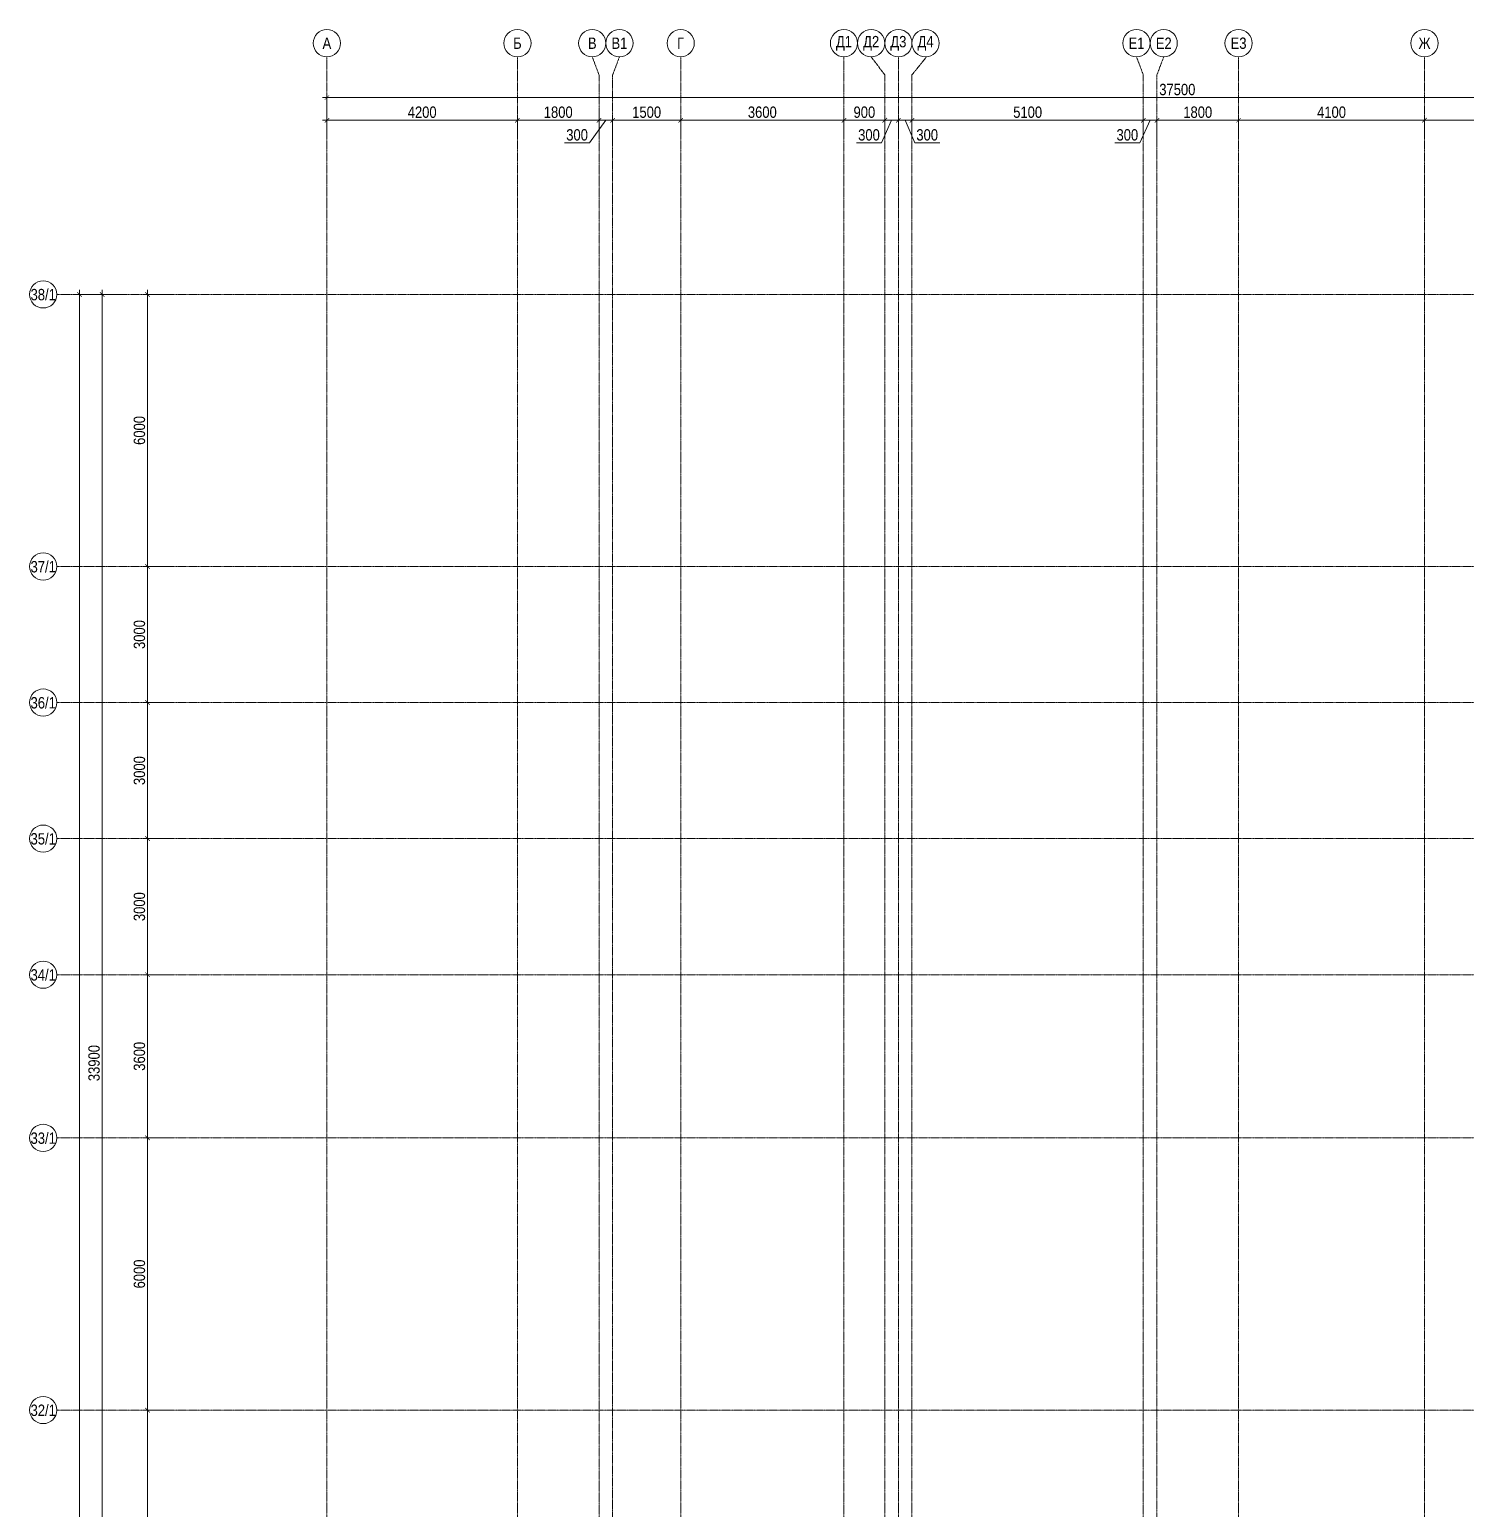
# Model space of a CAD drawing. Header units: millimetres. Extents: x 470010 to 1231400, y -134005 to 421770.
# Drawn here: x 666319 to 697997, y 14298 to 46927 of the extents above; entities that cross this region are included whole.
import ezdxf
from ezdxf.enums import TextEntityAlignment as Align

# ---------------------------------------------------------------- set-up
doc = ezdxf.new("R2010")
doc.units = ezdxf.units.MM
doc.linetypes.add('CENTER2', pattern=[28.575, 19.05, -3.175, 3.175, -3.175])
doc.layers.get('Defpoints').update_dxf_attribs({"color": 140})
doc.layers.add('РД_Оси_100', color=7, linetype='Continuous', lineweight=0, true_color=0x525252)
doc.layers.add('РД_Оси_размер', color=8, linetype='Continuous', lineweight=0)
doc.styles.add('style1', font='ARIALN.TTF')
doc.styles.add('ккк', font='isocpeur.ttf', dxfattribs={"width": 0.85, "oblique": 15})
doc.dimstyles.new('Dim100_ареал', dxfattribs={"dimscale": 100, "dimtxt": 2.5, "dimasz": 1, "dimexe": 1, "dimexo": 1, "dimgap": 0.5, "dimtad": 1, "dimzin": 12, "dimdsep": 46, "dimtxsty": 'style1', "dimblk": 'ARCHTICK', "dimcen": 1, "dimdle": 1, "dimclrd": 256, "dimclre": 256, "dimaunit": 1, "dimadec": 0, "dimazin": 3, "dimtfac": 1, "dimtmove": 1, "dimatfit": 3, "dimldrblk": 'OPEN30', "dimfxl": 4, "dimfxlon": 1, "dimtolj": 1, "dimtzin": 0, "dimlwd": 9, "dimlwe": 9, "dimarcsym": 0})

# ---------------------------------------------------------------- blocks, each defined once
blk = doc.blocks.new('A-iden')
at = {"linetype": 'Continuous', "lineweight": 5}
blk.add_circle((0, -4), 3, dxfattribs=at)
at = {"color": 0, "linetype": 'Continuous', "lineweight": 20, "style": 'ккк', "width": 0.85}
blk.add_attdef('ID', text='', height=4, dxfattribs=at).set_placement((0.31, -3.85), align=Align.MIDDLE_CENTER)
blk = doc.blocks.new('_ArchTick')
at = {"color": 0, "linetype": 'ByBlock', "const_width": 0.15}
blk.add_lwpolyline([(-0.5, -0.5), (0.5, 0.5)], dxfattribs=at)
blk = doc.blocks.new('*D154')
at = {"layer": 'Defpoints', "color": 0, "transparency": 16777216}
for p in [(-5455, 134700), (-2955, 134700), (-2955, 0)]:
    blk.add_point(p, dxfattribs=at)
at = {"layer": 'РД_Оси_размер', "lineweight": 9, "transparency": 16777216}
for p, q in [((-5455, -100), (-5455, 134800)), ((-5055, 134700), (-5555, 134700)), ((-5055, 0), (-5555, 0))]:
    blk.add_line(p, q, dxfattribs=at)
at = {"layer": 'РД_Оси_размер', "lineweight": 9, "transparency": 16777216, "xscale": 100, "yscale": 100, "zscale": 100}
for p, rotation in [((-5455, 134700), 90), ((-5455, 0), 270)]:
    blk.add_blockref('_ArchTick', p, dxfattribs=dict(at, rotation=rotation))
at = {"layer": 'РД_Оси_размер', "color": 0, "transparency": 16777216, "insert": (-5633, 67350), "char_height": 250, "attachment_point": 5, "rotation": 90, "style": 'style1'}
blk.add_mtext('\\A1;134700', dxfattribs=at)
blk = doc.blocks.new('_Open30')
at = {"color": 0, "linetype": 'ByBlock', "lineweight": -2}
for p, q in [((-1, 0.27), (0, 0)), ((0, 0), (-1, -0.27)), ((0, 0), (-1, 0))]:
    blk.add_line(p, q, dxfattribs=at)
blk = doc.blocks.new('*D183')
at = {"layer": 'Defpoints', "color": 0, "transparency": 16777216}
for p in [(-3955, 110100), (-2955, 110100), (-2955, 104100)]:
    blk.add_point(p, dxfattribs=at)
at = {"layer": 'РД_Оси_размер', "lineweight": 9, "transparency": 16777216}
for p, q in [((-3555, 110100), (-4055, 110100)), ((-3955, 104000), (-3955, 110200)), ((-3555, 104100), (-4055, 104100))]:
    blk.add_line(p, q, dxfattribs=at)
at = {"layer": 'РД_Оси_размер', "lineweight": 9, "transparency": 16777216, "xscale": 100, "yscale": 100, "zscale": 100}
for p, rotation in [((-3955, 110100), 90), ((-3955, 104100), 270)]:
    blk.add_blockref('_ArchTick', p, dxfattribs=dict(at, rotation=rotation))
at = {"layer": 'РД_Оси_размер', "color": 0, "transparency": 16777216, "insert": (-4133, 107100), "char_height": 250, "attachment_point": 5, "rotation": 90, "style": 'style1'}
blk.add_mtext('\\A1;6000', dxfattribs=at)
blk = doc.blocks.new('*D184')
at = {"layer": 'Defpoints', "color": 0, "transparency": 16777216}
for p in [(-3955, 116100), (-2955, 116100), (-2955, 110100)]:
    blk.add_point(p, dxfattribs=at)
at = {"layer": 'РД_Оси_размер', "lineweight": 9, "transparency": 16777216}
for p, q in [((-3955, 110000), (-3955, 116200)), ((-3555, 116100), (-4055, 116100)), ((-3555, 110100), (-4055, 110100))]:
    blk.add_line(p, q, dxfattribs=at)
at = {"layer": 'РД_Оси_размер', "lineweight": 9, "transparency": 16777216, "xscale": 100, "yscale": 100, "zscale": 100}
for p, rotation in [((-3955, 116100), 90), ((-3955, 110100), 270)]:
    blk.add_blockref('_ArchTick', p, dxfattribs=dict(at, rotation=rotation))
at = {"layer": 'РД_Оси_размер', "color": 0, "transparency": 16777216, "insert": (-4133, 113100), "char_height": 250, "attachment_point": 5, "rotation": 90, "style": 'style1'}
blk.add_mtext('\\A1;6000', dxfattribs=at)
blk = doc.blocks.new('*D185')
at = {"layer": 'Defpoints', "color": 0, "transparency": 16777216}
for p in [(-3955, 119700), (-2955, 119700), (-2955, 116100)]:
    blk.add_point(p, dxfattribs=at)
at = {"layer": 'РД_Оси_размер', "lineweight": 9, "transparency": 16777216}
for p, q in [((-3955, 116000), (-3955, 119800)), ((-3555, 119700), (-4055, 119700)), ((-3555, 116100), (-4055, 116100))]:
    blk.add_line(p, q, dxfattribs=at)
at = {"layer": 'РД_Оси_размер', "lineweight": 9, "transparency": 16777216, "xscale": 100, "yscale": 100, "zscale": 100}
for p, rotation in [((-3955, 119700), 90), ((-3955, 116100), 270)]:
    blk.add_blockref('_ArchTick', p, dxfattribs=dict(at, rotation=rotation))
at = {"layer": 'РД_Оси_размер', "color": 0, "transparency": 16777216, "insert": (-4133, 117900), "char_height": 250, "attachment_point": 5, "rotation": 90, "style": 'style1'}
blk.add_mtext('\\A1;3600', dxfattribs=at)
blk = doc.blocks.new('*D186')
at = {"layer": 'Defpoints', "color": 0, "transparency": 16777216}
for p in [(-3955, 122700), (-2955, 122700), (-2955, 119700)]:
    blk.add_point(p, dxfattribs=at)
at = {"layer": 'РД_Оси_размер', "lineweight": 9, "transparency": 16777216}
for p, q in [((-3555, 122700), (-4055, 122700)), ((-3955, 119600), (-3955, 122800)), ((-3555, 119700), (-4055, 119700))]:
    blk.add_line(p, q, dxfattribs=at)
at = {"layer": 'РД_Оси_размер', "lineweight": 9, "transparency": 16777216, "xscale": 100, "yscale": 100, "zscale": 100}
for p, rotation in [((-3955, 122700), 90), ((-3955, 119700), 270)]:
    blk.add_blockref('_ArchTick', p, dxfattribs=dict(at, rotation=rotation))
at = {"layer": 'РД_Оси_размер', "color": 0, "transparency": 16777216, "insert": (-4133, 121200), "char_height": 250, "attachment_point": 5, "rotation": 90, "style": 'style1'}
blk.add_mtext('\\A1;3000', dxfattribs=at)
blk = doc.blocks.new('*D187')
at = {"layer": 'Defpoints', "color": 0, "transparency": 16777216}
for p in [(-3955, 125700), (-2955, 125700), (-2955, 122700)]:
    blk.add_point(p, dxfattribs=at)
at = {"layer": 'РД_Оси_размер', "lineweight": 9, "transparency": 16777216}
for p, q in [((-3555, 125700), (-4055, 125700)), ((-3955, 122600), (-3955, 125800)), ((-3555, 122700), (-4055, 122700))]:
    blk.add_line(p, q, dxfattribs=at)
at = {"layer": 'РД_Оси_размер', "lineweight": 9, "transparency": 16777216, "xscale": 100, "yscale": 100, "zscale": 100}
for p, rotation in [((-3955, 125700), 90), ((-3955, 122700), 270)]:
    blk.add_blockref('_ArchTick', p, dxfattribs=dict(at, rotation=rotation))
at = {"layer": 'РД_Оси_размер', "color": 0, "transparency": 16777216, "insert": (-4133, 124200), "char_height": 250, "attachment_point": 5, "rotation": 90, "style": 'style1'}
blk.add_mtext('\\A1;3000', dxfattribs=at)
blk = doc.blocks.new('*D188')
at = {"layer": 'Defpoints', "color": 0, "transparency": 16777216}
for p in [(-3955, 128700), (-2955, 128700), (-2955, 125700)]:
    blk.add_point(p, dxfattribs=at)
at = {"layer": 'РД_Оси_размер', "lineweight": 9, "transparency": 16777216}
for p, q in [((-3555, 128700), (-4055, 128700)), ((-3955, 125600), (-3955, 128800)), ((-3555, 125700), (-4055, 125700))]:
    blk.add_line(p, q, dxfattribs=at)
at = {"layer": 'РД_Оси_размер', "lineweight": 9, "transparency": 16777216, "xscale": 100, "yscale": 100, "zscale": 100}
for p, rotation in [((-3955, 128700), 90), ((-3955, 125700), 270)]:
    blk.add_blockref('_ArchTick', p, dxfattribs=dict(at, rotation=rotation))
at = {"layer": 'РД_Оси_размер', "color": 0, "transparency": 16777216, "insert": (-4133, 127200), "char_height": 250, "attachment_point": 5, "rotation": 90, "style": 'style1'}
blk.add_mtext('\\A1;3000', dxfattribs=at)
blk = doc.blocks.new('*D189')
at = {"layer": 'Defpoints', "color": 0, "transparency": 16777216}
for p in [(-3955, 134700), (-2955, 134700), (-2955, 128700)]:
    blk.add_point(p, dxfattribs=at)
at = {"layer": 'РД_Оси_размер', "lineweight": 9, "transparency": 16777216}
for p, q in [((-3955, 128600), (-3955, 134800)), ((-3555, 134700), (-4055, 134700)), ((-3555, 128700), (-4055, 128700))]:
    blk.add_line(p, q, dxfattribs=at)
at = {"layer": 'РД_Оси_размер', "lineweight": 9, "transparency": 16777216, "xscale": 100, "yscale": 100, "zscale": 100}
for p, rotation in [((-3955, 134700), 90), ((-3955, 128700), 270)]:
    blk.add_blockref('_ArchTick', p, dxfattribs=dict(at, rotation=rotation))
at = {"layer": 'РД_Оси_размер', "color": 0, "transparency": 16777216, "insert": (-4133, 131700), "char_height": 250, "attachment_point": 5, "rotation": 90, "style": 'style1'}
blk.add_mtext('\\A1;6000', dxfattribs=at)
blk = doc.blocks.new('*D201')
at = {"layer": 'Defpoints', "color": 0, "transparency": 16777216}
for p in [(-4955, 134700), (-2955, 134700), (-2955, 100800)]:
    blk.add_point(p, dxfattribs=at)
at = {"layer": 'РД_Оси_размер', "lineweight": 9, "transparency": 16777216}
for p, q in [((-4955, 100700), (-4955, 134800)), ((-4555, 134700), (-5055, 134700)), ((-4555, 100800), (-5055, 100800))]:
    blk.add_line(p, q, dxfattribs=at)
at = {"layer": 'РД_Оси_размер', "lineweight": 9, "transparency": 16777216, "xscale": 100, "yscale": 100, "zscale": 100}
for p, rotation in [((-4955, 134700), 90), ((-4955, 100800), 270)]:
    blk.add_blockref('_ArchTick', p, dxfattribs=dict(at, rotation=rotation))
at = {"layer": 'РД_Оси_размер', "color": 0, "transparency": 16777216, "insert": (-5133, 117750), "char_height": 250, "attachment_point": 5, "rotation": 90, "style": 'style1'}
blk.add_mtext('\\A1;33900', dxfattribs=at)
blk = doc.blocks.new('*D53')
at = {"layer": 'Defpoints', "color": 0, "transparency": 16777216}
for p in [(37500, 139039), (0, 137039), (37500, 137039)]:
    blk.add_point(p, dxfattribs=at)
at = {"layer": 'РД_Оси_размер', "lineweight": 9, "transparency": 16777216}
for p, q in [((-100, 139039), (37600, 139039)), ((0, 138639), (0, 139139)), ((37500, 138639), (37500, 139139))]:
    blk.add_line(p, q, dxfattribs=at)
at = {"layer": 'РД_Оси_размер', "lineweight": 9, "transparency": 16777216, "xscale": 100, "yscale": 100, "zscale": 100, "rotation": 180}
blk.add_blockref('_ArchTick', (0, 139039), dxfattribs=at)
at = {"layer": 'РД_Оси_размер', "lineweight": 9, "transparency": 16777216, "xscale": 100, "yscale": 100, "zscale": 100}
blk.add_blockref('_ArchTick', (37500, 139039), dxfattribs=at)
at = {"layer": 'РД_Оси_размер', "color": 0, "transparency": 16777216, "insert": (18750, 139216), "char_height": 250, "attachment_point": 5, "style": 'style1'}
blk.add_mtext('\\A1;37500', dxfattribs=at)
blk = doc.blocks.new('*D55')
at = {"layer": 'Defpoints', "color": 0, "transparency": 16777216}
for p in [(4200, 138539), (0, 137039), (4200, 137039)]:
    blk.add_point(p, dxfattribs=at)
at = {"layer": 'РД_Оси_размер', "lineweight": 9, "transparency": 16777216}
for p, q in [((-100, 138539), (4300, 138539)), ((0, 138139), (0, 138639)), ((4200, 138139), (4200, 138639))]:
    blk.add_line(p, q, dxfattribs=at)
at = {"layer": 'РД_Оси_размер', "lineweight": 9, "transparency": 16777216, "xscale": 100, "yscale": 100, "zscale": 100, "rotation": 180}
blk.add_blockref('_ArchTick', (0, 138539), dxfattribs=at)
at = {"layer": 'РД_Оси_размер', "lineweight": 9, "transparency": 16777216, "xscale": 100, "yscale": 100, "zscale": 100}
blk.add_blockref('_ArchTick', (4200, 138539), dxfattribs=at)
at = {"layer": 'РД_Оси_размер', "color": 0, "transparency": 16777216, "insert": (2100, 138716), "char_height": 250, "attachment_point": 5, "style": 'style1'}
blk.add_mtext('\\A1;4200', dxfattribs=at)
blk = doc.blocks.new('*D56')
at = {"layer": 'Defpoints', "color": 0, "transparency": 16777216}
for p in [(6000, 138539), (4200, 137039), (6000, 137039)]:
    blk.add_point(p, dxfattribs=at)
at = {"layer": 'РД_Оси_размер', "lineweight": 9, "transparency": 16777216}
for p, q in [((4100, 138539), (6100, 138539)), ((4200, 138139), (4200, 138639)), ((6000, 138139), (6000, 138639))]:
    blk.add_line(p, q, dxfattribs=at)
at = {"layer": 'РД_Оси_размер', "lineweight": 9, "transparency": 16777216, "xscale": 100, "yscale": 100, "zscale": 100, "rotation": 180}
blk.add_blockref('_ArchTick', (4200, 138539), dxfattribs=at)
at = {"layer": 'РД_Оси_размер', "lineweight": 9, "transparency": 16777216, "xscale": 100, "yscale": 100, "zscale": 100}
blk.add_blockref('_ArchTick', (6000, 138539), dxfattribs=at)
at = {"layer": 'РД_Оси_размер', "color": 0, "transparency": 16777216, "insert": (5100, 138716), "char_height": 250, "attachment_point": 5, "style": 'style1'}
blk.add_mtext('\\A1;1800', dxfattribs=at)
blk = doc.blocks.new('*D57')
at = {"layer": 'Defpoints', "color": 0, "transparency": 16777216}
for p in [(6300, 138539), (6000, 137039), (6300, 137039)]:
    blk.add_point(p, dxfattribs=at)
at = {"layer": 'РД_Оси_размер', "lineweight": 9, "transparency": 16777216}
for p, q in [((6150, 138539), (5792, 138039)), ((5900, 138539), (6400, 138539)), ((6000, 138139), (6000, 138639)), ((6300, 138139), (6300, 138639)), ((5792, 138039), (5240, 138039))]:
    blk.add_line(p, q, dxfattribs=at)
at = {"layer": 'РД_Оси_размер', "lineweight": 9, "transparency": 16777216, "xscale": 100, "yscale": 100, "zscale": 100, "rotation": 180}
blk.add_blockref('_ArchTick', (6000, 138539), dxfattribs=at)
at = {"layer": 'РД_Оси_размер', "lineweight": 9, "transparency": 16777216, "xscale": 100, "yscale": 100, "zscale": 100}
blk.add_blockref('_ArchTick', (6300, 138539), dxfattribs=at)
at = {"layer": 'РД_Оси_размер', "color": 0, "transparency": 16777216, "insert": (5516, 138216), "char_height": 250, "attachment_point": 5, "style": 'style1'}
blk.add_mtext('\\A1;300', dxfattribs=at)
blk = doc.blocks.new('*D58')
at = {"layer": 'Defpoints', "color": 0, "transparency": 16777216}
for p in [(7800, 138539), (6300, 137039), (7800, 137039)]:
    blk.add_point(p, dxfattribs=at)
at = {"layer": 'РД_Оси_размер', "lineweight": 9, "transparency": 16777216}
for p, q in [((6200, 138539), (7900, 138539)), ((6300, 138139), (6300, 138639)), ((7800, 138139), (7800, 138639))]:
    blk.add_line(p, q, dxfattribs=at)
at = {"layer": 'РД_Оси_размер', "lineweight": 9, "transparency": 16777216, "xscale": 100, "yscale": 100, "zscale": 100, "rotation": 180}
blk.add_blockref('_ArchTick', (6300, 138539), dxfattribs=at)
at = {"layer": 'РД_Оси_размер', "lineweight": 9, "transparency": 16777216, "xscale": 100, "yscale": 100, "zscale": 100}
blk.add_blockref('_ArchTick', (7800, 138539), dxfattribs=at)
at = {"layer": 'РД_Оси_размер', "color": 0, "transparency": 16777216, "insert": (7050, 138716), "char_height": 250, "attachment_point": 5, "style": 'style1'}
blk.add_mtext('\\A1;1500', dxfattribs=at)
blk = doc.blocks.new('*D59')
at = {"layer": 'Defpoints', "color": 0, "transparency": 16777216}
for p in [(11400, 138539), (7800, 137039), (11400, 137039)]:
    blk.add_point(p, dxfattribs=at)
at = {"layer": 'РД_Оси_размер', "lineweight": 9, "transparency": 16777216}
for p, q in [((7700, 138539), (11500, 138539)), ((7800, 138139), (7800, 138639)), ((11400, 138139), (11400, 138639))]:
    blk.add_line(p, q, dxfattribs=at)
at = {"layer": 'РД_Оси_размер', "lineweight": 9, "transparency": 16777216, "xscale": 100, "yscale": 100, "zscale": 100, "rotation": 180}
blk.add_blockref('_ArchTick', (7800, 138539), dxfattribs=at)
at = {"layer": 'РД_Оси_размер', "lineweight": 9, "transparency": 16777216, "xscale": 100, "yscale": 100, "zscale": 100}
blk.add_blockref('_ArchTick', (11400, 138539), dxfattribs=at)
at = {"layer": 'РД_Оси_размер', "color": 0, "transparency": 16777216, "insert": (9600, 138716), "char_height": 250, "attachment_point": 5, "style": 'style1'}
blk.add_mtext('\\A1;3600', dxfattribs=at)
blk = doc.blocks.new('*D60')
at = {"layer": 'Defpoints', "color": 0, "transparency": 16777216}
for p in [(12300, 138539), (11400, 137039), (12300, 137039)]:
    blk.add_point(p, dxfattribs=at)
at = {"layer": 'РД_Оси_размер', "lineweight": 9, "transparency": 16777216}
for p, q in [((11300, 138539), (12400, 138539)), ((11400, 138139), (11400, 138639)), ((12300, 138139), (12300, 138639))]:
    blk.add_line(p, q, dxfattribs=at)
at = {"layer": 'РД_Оси_размер', "lineweight": 9, "transparency": 16777216, "xscale": 100, "yscale": 100, "zscale": 100, "rotation": 180}
blk.add_blockref('_ArchTick', (11400, 138539), dxfattribs=at)
at = {"layer": 'РД_Оси_размер', "lineweight": 9, "transparency": 16777216, "xscale": 100, "yscale": 100, "zscale": 100}
blk.add_blockref('_ArchTick', (12300, 138539), dxfattribs=at)
at = {"layer": 'РД_Оси_размер', "color": 0, "transparency": 16777216, "insert": (11850, 138716), "char_height": 250, "attachment_point": 5, "style": 'style1'}
blk.add_mtext('\\A1;900', dxfattribs=at)
blk = doc.blocks.new('*D61')
at = {"layer": 'Defpoints', "color": 0, "transparency": 16777216}
for p in [(12600, 138539), (12300, 137039), (12600, 137039)]:
    blk.add_point(p, dxfattribs=at)
at = {"layer": 'РД_Оси_размер', "lineweight": 9, "transparency": 16777216}
for p, q in [((12200, 138539), (12700, 138539)), ((12450, 138539), (12229, 138039)), ((12300, 138139), (12300, 138639)), ((12600, 138139), (12600, 138639)), ((12229, 138039), (11676, 138039))]:
    blk.add_line(p, q, dxfattribs=at)
at = {"layer": 'РД_Оси_размер', "lineweight": 9, "transparency": 16777216, "xscale": 100, "yscale": 100, "zscale": 100, "rotation": 180}
blk.add_blockref('_ArchTick', (12300, 138539), dxfattribs=at)
at = {"layer": 'РД_Оси_размер', "lineweight": 9, "transparency": 16777216, "xscale": 100, "yscale": 100, "zscale": 100}
blk.add_blockref('_ArchTick', (12600, 138539), dxfattribs=at)
at = {"layer": 'РД_Оси_размер', "color": 0, "transparency": 16777216, "insert": (11952, 138216), "char_height": 250, "attachment_point": 5, "style": 'style1'}
blk.add_mtext('\\A1;300', dxfattribs=at)
blk = doc.blocks.new('*D62')
at = {"layer": 'Defpoints', "color": 0, "transparency": 16777216}
for p in [(12900, 138539), (12600, 137039), (12900, 137039)]:
    blk.add_point(p, dxfattribs=at)
at = {"layer": 'РД_Оси_размер', "lineweight": 9, "transparency": 16777216}
for p, q in [((12500, 138539), (13000, 138539)), ((12600, 138139), (12600, 138639)), ((12750, 138539), (12959, 138039)), ((12900, 138139), (12900, 138639)), ((12959, 138039), (13511, 138039))]:
    blk.add_line(p, q, dxfattribs=at)
at = {"layer": 'РД_Оси_размер', "lineweight": 9, "transparency": 16777216, "xscale": 100, "yscale": 100, "zscale": 100, "rotation": 180}
blk.add_blockref('_ArchTick', (12600, 138539), dxfattribs=at)
at = {"layer": 'РД_Оси_размер', "lineweight": 9, "transparency": 16777216, "xscale": 100, "yscale": 100, "zscale": 100}
blk.add_blockref('_ArchTick', (12900, 138539), dxfattribs=at)
at = {"layer": 'РД_Оси_размер', "color": 0, "transparency": 16777216, "insert": (13235, 138216), "char_height": 250, "attachment_point": 5, "style": 'style1'}
blk.add_mtext('\\A1;300', dxfattribs=at)
blk = doc.blocks.new('*D63')
at = {"layer": 'Defpoints', "color": 0, "transparency": 16777216}
for p in [(18000, 138539), (12900, 137039), (18000, 137039)]:
    blk.add_point(p, dxfattribs=at)
at = {"layer": 'РД_Оси_размер', "lineweight": 9, "transparency": 16777216}
for p, q in [((12800, 138539), (18100, 138539)), ((12900, 138139), (12900, 138639)), ((18000, 138139), (18000, 138639))]:
    blk.add_line(p, q, dxfattribs=at)
at = {"layer": 'РД_Оси_размер', "lineweight": 9, "transparency": 16777216, "xscale": 100, "yscale": 100, "zscale": 100, "rotation": 180}
blk.add_blockref('_ArchTick', (12900, 138539), dxfattribs=at)
at = {"layer": 'РД_Оси_размер', "lineweight": 9, "transparency": 16777216, "xscale": 100, "yscale": 100, "zscale": 100}
blk.add_blockref('_ArchTick', (18000, 138539), dxfattribs=at)
at = {"layer": 'РД_Оси_размер', "color": 0, "transparency": 16777216, "insert": (15450, 138716), "char_height": 250, "attachment_point": 5, "style": 'style1'}
blk.add_mtext('\\A1;5100', dxfattribs=at)
blk = doc.blocks.new('*D64')
at = {"layer": 'Defpoints', "color": 0, "transparency": 16777216}
for p in [(18300, 138539), (18000, 137039), (18300, 137039)]:
    blk.add_point(p, dxfattribs=at)
at = {"layer": 'РД_Оси_размер', "lineweight": 9, "transparency": 16777216}
for p, q in [((17900, 138539), (18400, 138539)), ((18150, 138539), (17925, 138039)), ((18000, 138139), (18000, 138639)), ((18300, 138139), (18300, 138639)), ((17925, 138039), (17372, 138039))]:
    blk.add_line(p, q, dxfattribs=at)
at = {"layer": 'РД_Оси_размер', "lineweight": 9, "transparency": 16777216, "xscale": 100, "yscale": 100, "zscale": 100, "rotation": 180}
blk.add_blockref('_ArchTick', (18000, 138539), dxfattribs=at)
at = {"layer": 'РД_Оси_размер', "lineweight": 9, "transparency": 16777216, "xscale": 100, "yscale": 100, "zscale": 100}
blk.add_blockref('_ArchTick', (18300, 138539), dxfattribs=at)
at = {"layer": 'РД_Оси_размер', "color": 0, "transparency": 16777216, "insert": (17648, 138216), "char_height": 250, "attachment_point": 5, "style": 'style1'}
blk.add_mtext('\\A1;300', dxfattribs=at)
blk = doc.blocks.new('*D65')
at = {"layer": 'Defpoints', "color": 0, "transparency": 16777216}
for p in [(20100, 138539), (18300, 137039), (20100, 137039)]:
    blk.add_point(p, dxfattribs=at)
at = {"layer": 'РД_Оси_размер', "lineweight": 9, "transparency": 16777216}
for p, q in [((18200, 138539), (20200, 138539)), ((18300, 138139), (18300, 138639)), ((20100, 138139), (20100, 138639))]:
    blk.add_line(p, q, dxfattribs=at)
at = {"layer": 'РД_Оси_размер', "lineweight": 9, "transparency": 16777216, "xscale": 100, "yscale": 100, "zscale": 100, "rotation": 180}
blk.add_blockref('_ArchTick', (18300, 138539), dxfattribs=at)
at = {"layer": 'РД_Оси_размер', "lineweight": 9, "transparency": 16777216, "xscale": 100, "yscale": 100, "zscale": 100}
blk.add_blockref('_ArchTick', (20100, 138539), dxfattribs=at)
at = {"layer": 'РД_Оси_размер', "color": 0, "transparency": 16777216, "insert": (19200, 138716), "char_height": 250, "attachment_point": 5, "style": 'style1'}
blk.add_mtext('\\A1;1800', dxfattribs=at)
blk = doc.blocks.new('*D66')
at = {"layer": 'Defpoints', "color": 0, "transparency": 16777216}
for p in [(24200, 138539), (20100, 137039), (24200, 137039)]:
    blk.add_point(p, dxfattribs=at)
at = {"layer": 'РД_Оси_размер', "lineweight": 9, "transparency": 16777216}
for p, q in [((20000, 138539), (24300, 138539)), ((20100, 138139), (20100, 138639)), ((24200, 138139), (24200, 138639))]:
    blk.add_line(p, q, dxfattribs=at)
at = {"layer": 'РД_Оси_размер', "lineweight": 9, "transparency": 16777216, "xscale": 100, "yscale": 100, "zscale": 100, "rotation": 180}
blk.add_blockref('_ArchTick', (20100, 138539), dxfattribs=at)
at = {"layer": 'РД_Оси_размер', "lineweight": 9, "transparency": 16777216, "xscale": 100, "yscale": 100, "zscale": 100}
blk.add_blockref('_ArchTick', (24200, 138539), dxfattribs=at)
at = {"layer": 'РД_Оси_размер', "color": 0, "transparency": 16777216, "insert": (22150, 138716), "char_height": 250, "attachment_point": 5, "style": 'style1'}
blk.add_mtext('\\A1;4100', dxfattribs=at)
blk = doc.blocks.new('*D67')
at = {"layer": 'Defpoints', "color": 0, "transparency": 16777216}
for p in [(27600, 138539), (24200, 137039), (27600, 137039)]:
    blk.add_point(p, dxfattribs=at)
at = {"layer": 'РД_Оси_размер', "lineweight": 9, "transparency": 16777216}
for p, q in [((24100, 138539), (27700, 138539)), ((24200, 138139), (24200, 138639)), ((27600, 138139), (27600, 138639))]:
    blk.add_line(p, q, dxfattribs=at)
at = {"layer": 'РД_Оси_размер', "lineweight": 9, "transparency": 16777216, "xscale": 100, "yscale": 100, "zscale": 100, "rotation": 180}
blk.add_blockref('_ArchTick', (24200, 138539), dxfattribs=at)
at = {"layer": 'РД_Оси_размер', "lineweight": 9, "transparency": 16777216, "xscale": 100, "yscale": 100, "zscale": 100}
blk.add_blockref('_ArchTick', (27600, 138539), dxfattribs=at)
at = {"layer": 'РД_Оси_размер', "color": 0, "transparency": 16777216, "insert": (25900, 138716), "char_height": 250, "attachment_point": 5, "style": 'style1'}
blk.add_mtext('\\A1;3400', dxfattribs=at)
blk = doc.blocks.new('СОШ_2200_АР_ОСИ_М100_28.05.24')
at = {"layer": 'РД_Оси_100', "color": 251, "linetype": 'CENTER2', "true_color": 0x636466}
for p, q in [((0, -6155), (0, 139938.679)), ((4200, -6155), (4200, 139938.679)), ((20100, -6155), (20100, 139938.679)), ((24200, -6155), (24200, 139938.679)), ((-5954.958, 134700), (119910, 134700)), ((-5954.958, 128700), (119910, 128700)), ((-5954.958, 125700), (119910, 125700)), ((-5954.958, 122700), (119910, 122700)), ((-5954.958, 119700), (119910, 119700)), ((-5954.958, 116100), (119910, 116100)), ((-5954.958, 110100), (119910, 110100))]:
    blk.add_line(p, q, dxfattribs=at)
for points in [[(5849.555, 139938.679), (6000, 139538.679), (6000, -6194.559)], [(6300, -6195.83), (6300, 139538.679), (6450, 139938.679)], [(7800, -6155), (7800, 139938.679)], [(11400, 139938.679), (11400, -6155)], [(12000.12, -6155), (12300, -5755), (12300, 139538.679), (12000, 139938.679)], [(12600, -6155), (12600, 139938.679)], [(13200, -6155), (12900, -5755), (12900, 139538.679), (13220.167, 139939.357)], [(17850, 139938.679), (18000, 139538.679), (18000, -6194.092)], [(18300, -6196.31), (18300, 139538.679), (18450, 139938.679)]]:
    blk.add_lwpolyline(points, dxfattribs=at)
at = {"layer": 'РД_Оси_100', "color": 251, "true_color": 0x636466}
ref = blk.add_blockref('A-iden', (0, 140638.679), dxfattribs=dict(at, xscale=100, yscale=100, zscale=100))
ref.add_attrib('ID', 'А', dxfattribs={"layer": '0', "linetype": 'Continuous', "height": 250, "style": 'style1'}).set_placement((0, 140238.679), align=Align.MIDDLE)
ref = blk.add_blockref('A-iden', (4200, 140638.679), dxfattribs=dict(at, xscale=100, yscale=100, zscale=100))
ref.add_attrib('ID', 'Б', dxfattribs={"layer": '0', "linetype": 'Continuous', "height": 250, "style": 'style1'}).set_placement((4200, 140238.679), align=Align.MIDDLE)
ref = blk.add_blockref('A-iden', (5850, 140638.678), dxfattribs=dict(at, xscale=100, yscale=100, zscale=100))
ref.add_attrib('ID', 'В', dxfattribs={"layer": '0', "linetype": 'Continuous', "height": 250, "style": 'style1'}).set_placement((5850, 140238.678), align=Align.MIDDLE)
ref = blk.add_blockref('A-iden', (6450, 140638.679), dxfattribs=dict(at, xscale=100, yscale=100, zscale=100))
ref.add_attrib('ID', 'В1', dxfattribs={"layer": '0', "linetype": 'Continuous', "height": 250, "style": 'style1'}).set_placement((6450, 140238.679), align=Align.MIDDLE)
ref = blk.add_blockref('A-iden', (7800, 140638.679), dxfattribs=dict(at, xscale=100, yscale=100, zscale=100))
ref.add_attrib('ID', 'Г', dxfattribs={"layer": '0', "linetype": 'Continuous', "height": 250, "style": 'style1'}).set_placement((7800, 140238.679), align=Align.MIDDLE)
ref = blk.add_blockref('A-iden', (11400, 140638.679), dxfattribs=dict(at, xscale=100, yscale=100, zscale=100))
ref.add_attrib('ID', 'Д1', dxfattribs={"layer": '0', "linetype": 'Continuous', "height": 250, "style": 'style1'}).set_placement((11400, 140238.679), align=Align.MIDDLE)
ref = blk.add_blockref('A-iden', (12000, 140638.679), dxfattribs=dict(at, xscale=100, yscale=100, zscale=100))
ref.add_attrib('ID', 'Д2', dxfattribs={"layer": '0', "linetype": 'Continuous', "height": 250, "style": 'style1'}).set_placement((12000, 140238.679), align=Align.MIDDLE)
ref = blk.add_blockref('A-iden', (12600, 140638.679), dxfattribs=dict(at, xscale=100, yscale=100, zscale=100))
ref.add_attrib('ID', 'Д3', dxfattribs={"layer": '0', "linetype": 'Continuous', "height": 250, "style": 'style1'}).set_placement((12600, 140238.679), align=Align.MIDDLE)
ref = blk.add_blockref('A-iden', (13200, 140638.678), dxfattribs=dict(at, xscale=100, yscale=100, zscale=100))
ref.add_attrib('ID', 'Д4', dxfattribs={"layer": '0', "linetype": 'Continuous', "height": 250, "style": 'style1'}).set_placement((13200, 140238.678), align=Align.MIDDLE)
ref = blk.add_blockref('A-iden', (17850, 140638.679), dxfattribs=dict(at, xscale=100, yscale=100, zscale=100))
ref.add_attrib('ID', 'Е1', dxfattribs={"layer": '0', "linetype": 'Continuous', "height": 250, "style": 'style1'}).set_placement((17850, 140238.679), align=Align.MIDDLE)
ref = blk.add_blockref('A-iden', (18450, 140638.679), dxfattribs=dict(at, xscale=100, yscale=100, zscale=100))
ref.add_attrib('ID', 'Е2', dxfattribs={"layer": '0', "linetype": 'Continuous', "height": 250, "style": 'style1'}).set_placement((18450, 140238.679), align=Align.MIDDLE)
ref = blk.add_blockref('A-iden', (20100, 140638.679), dxfattribs=dict(at, xscale=100, yscale=100, zscale=100))
ref.add_attrib('ID', 'Е3', dxfattribs={"layer": '0', "linetype": 'Continuous', "height": 250, "style": 'style1'}).set_placement((20100, 140238.679), align=Align.MIDDLE)
ref = blk.add_blockref('A-iden', (24200, 140638.679), dxfattribs=dict(at, xscale=100, yscale=100, zscale=100))
ref.add_attrib('ID', 'Ж', dxfattribs={"layer": '0', "linetype": 'Continuous', "height": 250, "style": 'style1'}).set_placement((24200, 140238.679), align=Align.MIDDLE)
ref = blk.add_blockref('A-iden', (-6254.958, 135100), dxfattribs=dict(at, xscale=100, yscale=100, zscale=100))
ref.add_attrib('ID', '38/1', dxfattribs={"layer": '0', "linetype": 'Continuous', "height": 250, "style": 'style1'}).set_placement((-6254.958, 134700), align=Align.MIDDLE)
ref = blk.add_blockref('A-iden', (-6254.958, 129100), dxfattribs=dict(at, xscale=100, yscale=100, zscale=100))
ref.add_attrib('ID', '37/1', dxfattribs={"layer": '0', "linetype": 'Continuous', "height": 250, "style": 'style1'}).set_placement((-6254.958, 128700), align=Align.MIDDLE)
ref = blk.add_blockref('A-iden', (-6254.958, 126100), dxfattribs=dict(at, xscale=100, yscale=100, zscale=100))
ref.add_attrib('ID', '36/1', dxfattribs={"layer": '0', "linetype": 'Continuous', "height": 250, "style": 'style1'}).set_placement((-6254.958, 125700), align=Align.MIDDLE)
ref = blk.add_blockref('A-iden', (-6254.958, 123100), dxfattribs=dict(at, xscale=100, yscale=100, zscale=100))
ref.add_attrib('ID', '35/1', dxfattribs={"layer": '0', "linetype": 'Continuous', "height": 250, "style": 'style1'}).set_placement((-6254.958, 122700), align=Align.MIDDLE)
ref = blk.add_blockref('A-iden', (-6254.958, 120100), dxfattribs=dict(at, xscale=100, yscale=100, zscale=100))
ref.add_attrib('ID', '34/1', dxfattribs={"layer": '0', "linetype": 'Continuous', "height": 250, "style": 'style1'}).set_placement((-6254.958, 119700), align=Align.MIDDLE)
ref = blk.add_blockref('A-iden', (-6254.958, 116500), dxfattribs=dict(at, xscale=100, yscale=100, zscale=100))
ref.add_attrib('ID', '33/1', dxfattribs={"layer": '0', "linetype": 'Continuous', "height": 250, "style": 'style1'}).set_placement((-6254.958, 116100), align=Align.MIDDLE)
ref = blk.add_blockref('A-iden', (-6254.958, 110500), dxfattribs=dict(at, xscale=100, yscale=100, zscale=100))
ref.add_attrib('ID', '32/1', dxfattribs={"layer": '0', "linetype": 'Continuous', "height": 250, "style": 'style1'}).set_placement((-6254.958, 110100), align=Align.MIDDLE)
at = {"layer": 'РД_Оси_размер', "color": 251, "true_color": 0x636466}
for base, p1, p2, picture, middle in [((37500, 139038.679), (0, 137038.679), (37500, 137038.679), '*D53', (18750, 139216.322)), ((4200, 138538.679), (0, 137038.679), (4200, 137038.679), '*D55', (2100, 138716.322)), ((6000, 138538.679), (4200, 137038.679), (6000, 137038.679), '*D56', (5100, 138716.322)), ((7800, 138538.679), (6300, 137038.679), (7800, 137038.679), '*D58', (7050, 138716.322)), ((11400, 138538.679), (7800, 137038.679), (11400, 137038.679), '*D59', (9600, 138716.322)), ((12300, 138538.679), (11400, 137038.679), (12300, 137038.679), '*D60', (11850, 138716.322)), ((18000, 138538.679), (12900, 137038.679), (18000, 137038.679), '*D63', (15450, 138716.322)), ((20100, 138538.679), (18300, 137038.679), (20100, 137038.679), '*D65', (19200, 138716.322)), ((24200, 138538.679), (20100, 137038.679), (24200, 137038.679), '*D66', (22150, 138716.322)), ((27600, 138538.679), (24200, 137038.679), (27600, 137038.679), '*D67', (25900, 138716.322))]:
    dim = blk.add_linear_dim(base=base, p1=p1, p2=p2, dimstyle='Dim100_ареал', dxfattribs=at)
    dim.commit()
    dim.dimension.update_dxf_attribs({"geometry": picture, "text_midpoint": middle})
for base, p1, p2, picture, middle in [((6300, 138538.679), (6000, 137038.679), (6300, 137038.679), '*D57', (5742.078, 138038.679)), ((12600, 138538.679), (12300, 137038.679), (12600, 137038.679), '*D61', (12178.569, 138038.679)), ((12900, 138538.679), (12600, 137038.679), (12900, 137038.679), '*D62', (13009.032, 138038.679)), ((18300, 138538.679), (18000, 137038.679), (18300, 137038.679), '*D64', (17874.514, 138038.679))]:
    dim = blk.add_linear_dim(base=base, p1=p1, p2=p2, dimstyle='Dim100_ареал', dxfattribs=at)
    dim.commit()
    dim.dimension.update_dxf_attribs({"geometry": picture, "text_midpoint": middle, "dimtype": 128})
for base, p1, p2, picture, middle in [((-5454.958, 134700), (-2954.958, 0), (-2954.958, 134700), '*D154', (-5632.601, 67350)), ((-4954.958, 134700), (-2954.958, 100800), (-2954.958, 134700), '*D201', (-5132.601, 117750)), ((-3954.958, 134700), (-2954.958, 128700), (-2954.958, 134700), '*D189', (-4132.601, 131700)), ((-3954.958, 128700), (-2954.958, 125700), (-2954.958, 128700), '*D188', (-4132.601, 127200)), ((-3954.958, 125700), (-2954.958, 122700), (-2954.958, 125700), '*D187', (-4132.601, 124200)), ((-3954.958, 122700), (-2954.958, 119700), (-2954.958, 122700), '*D186', (-4132.601, 121200)), ((-3954.958, 119700), (-2954.958, 116100), (-2954.958, 119700), '*D185', (-4132.601, 117900)), ((-3954.958, 116100), (-2954.958, 110100), (-2954.958, 116100), '*D184', (-4132.601, 113100)), ((-3954.958, 110100), (-2954.958, 104100), (-2954.958, 110100), '*D183', (-4132.601, 107100))]:
    dim = blk.add_linear_dim(base=base, p1=p1, p2=p2, angle=90, dimstyle='Dim100_ареал', dxfattribs=at)
    dim.commit()
    dim.dimension.update_dxf_attribs({"geometry": picture, "text_midpoint": middle})
blk = doc.blocks.new('A$C9108343f')
at = {"layer": 'РД_Оси_100'}
blk.add_blockref('СОШ_2200_АР_ОСИ_М100_28.05.24', (7155, 6755), dxfattribs=at)
at = {"layer": 'Defpoints', "color": 18, "true_color": 0x000000, "style": 'style1'}
for p in [(143949, 316089), (143975, 281640), (143890, 273245), (143840, 264277), (143968, 254892), (12252, 104178), (12383, 96023)]:
    blk.add_attdef('АР-ПОМЕЩЕНИЕ:НАИМЕНОВАНИЕ', text='', height=100, dxfattribs=at).set_placement(p, align=Align.MIDDLE)
at = {"layer": 'Defpoints', "color": 18, "true_color": 0x000000, "style": 'style1', "flags": 8}
for p in [(143951, 279099), (143848, 269251), (143875, 260094), (144050, 250825), (163419, 238153), (143343, 237876), (155897, 237966), (183037, 237966)]:
    blk.add_attdef('АР-ПОМЕЩЕНИЕ:НАИМЕНОВАНИЕ', text='', height=100, dxfattribs=at).set_placement(p, align=Align.MIDDLE)

msp = doc.modelspace()

# ---------------------------------------------------------------- block references
msp.add_blockref('A$C9108343f', (665718.612, -100366.242))
at = {"layer": 'РД_Оси_100'}
msp.add_blockref('СОШ_2200_АР_ОСИ_М100_28.05.24', (672873.57, -93611.242), dxfattribs=at)

doc.saveas('drawing.dxf')
